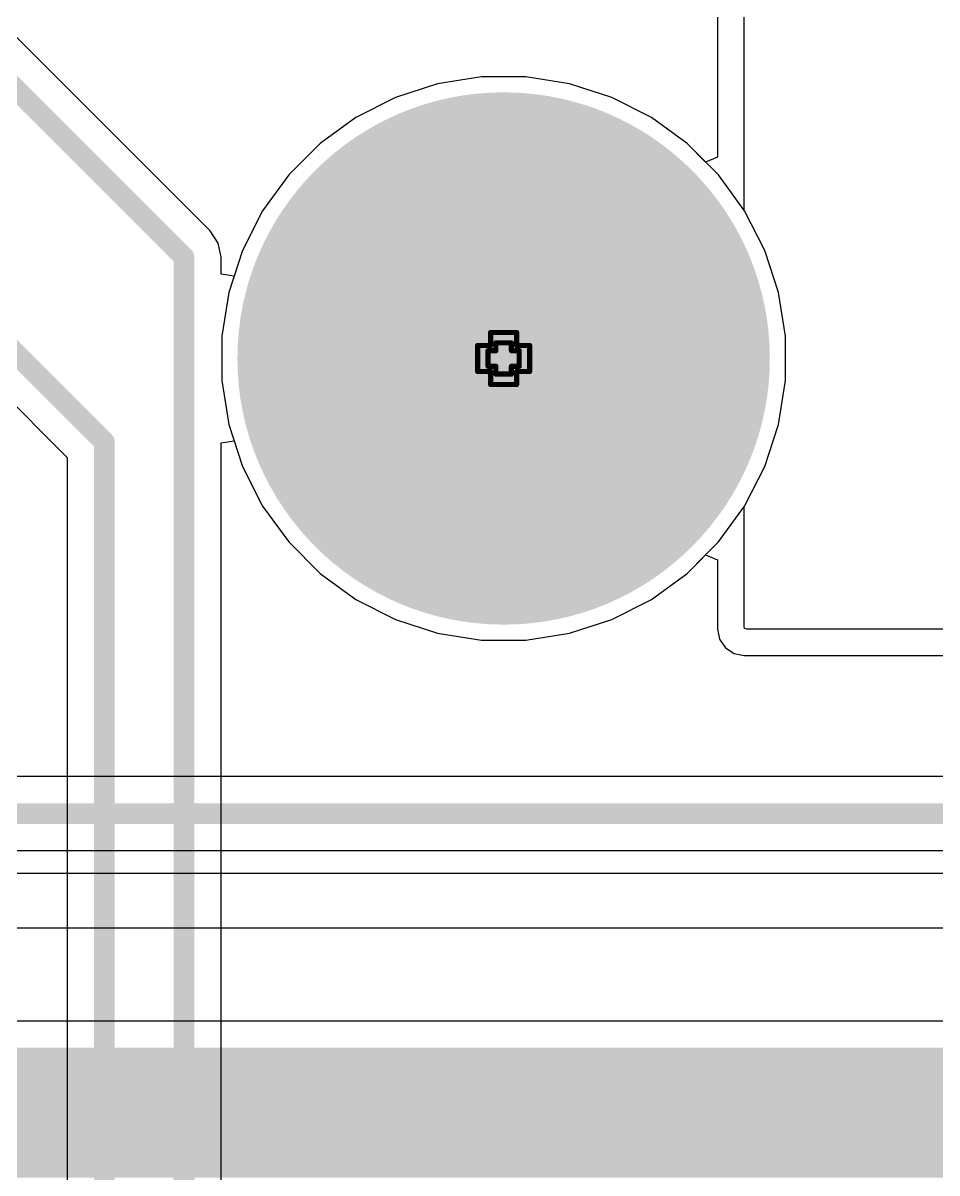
# Model space of a CAD drawing. Header units: inches. Extents: x 0 to 208, y 0 to 213.
# Drawn here: x 1.2417 to 1.5934, y 2.1997 to 2.6423 of the extents above; entities that cross this region are included whole.
import ezdxf

# ---------------------------------------------------------------- set-up
doc = ezdxf.new("R2010")
doc.units = ezdxf.units.IN
doc.header["$MEASUREMENT"] = 0
for name, color, linetype in [('Bottom Layer', 5, 'Continuous'), ('Bottom Solder', 6, 'Continuous'), ('Drill Drawing', 1, 'Continuous'), ('L2_GND1', 16, 'Continuous'), ('L3_SIG1', 76, 'Continuous'), ('L4_PWR', 90, 'Continuous'), ('L5_GND2', 156, 'Continuous'), ('L6_SIG2', 130, 'Continuous'), ('L7_GND3', 216, 'Continuous'), ('Multi-Layer', 9, 'Continuous'), ('Pad Holes', 156, 'Continuous'), ('Top Layer', 1, 'Continuous'), ('Top Solder', 216, 'Continuous')]:
    doc.layers.add(name, color=color, linetype=linetype)

# ---------------------------------------------------------------- blocks, each defined once
blk = doc.blocks.new('AS0B826_S78B_7H_8')
at = {"layer": 'Bottom Layer'}
h = blk.add_hatch(color=5, dxfattribs=at)
edge = h.paths.add_edge_path()
edge.add_arc((-1.48812, 0.38539), 0.09843, 0, 360)
at = {"layer": 'Bottom Solder'}
h = blk.add_hatch(color=6, dxfattribs=at)
edge = h.paths.add_edge_path()
edge.add_arc((-1.48812, 0.38539), 0.10243, 0, 360)
at = {"layer": 'L2_GND1'}
h = blk.add_hatch(color=16, dxfattribs=at)
edge = h.paths.add_edge_path()
edge.add_arc((-1.48812, 0.38539), 0.09843, 0, 360)
at = {"layer": 'L3_SIG1'}
h = blk.add_hatch(color=76, dxfattribs=at)
edge = h.paths.add_edge_path()
edge.add_arc((-1.48812, 0.38539), 0.09843, 0, 360)
at = {"layer": 'L4_PWR'}
h = blk.add_hatch(color=90, dxfattribs=at)
edge = h.paths.add_edge_path()
edge.add_arc((-1.48812, 0.38539), 0.09843, 0, 360)
at = {"layer": 'L5_GND2'}
h = blk.add_hatch(color=156, dxfattribs=at)
edge = h.paths.add_edge_path()
edge.add_arc((-1.48812, 0.38539), 0.09843, 0, 360)
at = {"layer": 'L6_SIG2'}
h = blk.add_hatch(color=130, dxfattribs=at)
edge = h.paths.add_edge_path()
edge.add_arc((-1.48812, 0.38539), 0.09843, 0, 360)
at = {"layer": 'L7_GND3'}
h = blk.add_hatch(color=216, dxfattribs=at)
edge = h.paths.add_edge_path()
edge.add_arc((-1.48812, 0.38539), 0.09843, 0, 360)
at = {"layer": 'Multi-Layer'}
h = blk.add_hatch(color=9, dxfattribs=at)
edge = h.paths.add_edge_path()
edge.add_arc((-1.48812, 0.38539), 0.09843, 0, 360)
at = {"layer": 'Pad Holes'}
h = blk.add_hatch(color=7, dxfattribs=at)
edge = h.paths.add_edge_path()
edge.add_arc((-1.48812, 0.38539), 0.06496, 0, 360)
at = {"layer": 'Top Layer'}
h = blk.add_hatch(color=1, dxfattribs=at)
edge = h.paths.add_edge_path()
edge.add_arc((-1.48812, 0.38539), 0.09843, 0, 360)
at = {"layer": 'Top Solder'}
h = blk.add_hatch(color=216, dxfattribs=at)
edge = h.paths.add_edge_path()
edge.add_arc((-1.48812, 0.38539), 0.10243, 0, 360)

msp = doc.modelspace()

# ---------------------------------------------------------------- linework, layer by layer
at = {"layer": 'Bottom Layer'}
for p, q in [((1.41809, 2.62158), (1.40123, 2.61891)), ((1.43515, 2.62158), (1.41809, 2.62158)), ((1.45201, 2.61891), (1.43515, 2.62158)), ((1.40123, 2.61891), (1.385, 2.61363)), ((1.46824, 2.61363), (1.45201, 2.61891)), ((1.385, 2.61363), (1.36979, 2.60588)), ((1.48345, 2.60588), (1.46824, 2.61363)), ((1.36979, 2.60588), (1.35599, 2.59585)), ((1.49726, 2.59585), (1.48345, 2.60588)), ((1.35599, 2.59585), (1.34392, 2.58378)), ((1.50932, 2.58378), (1.49726, 2.59585)), ((1.34392, 2.58378), (1.33389, 2.56998)), ((1.51935, 2.56998), (1.50932, 2.58378)), ((1.33389, 2.56998), (1.32614, 2.55477)), ((1.5271, 2.55477), (1.51935, 2.56998)), ((1.32614, 2.55477), (1.32087, 2.53854)), ((1.53238, 2.53854), (1.5271, 2.55477)), ((1.32087, 2.53854), (1.3182, 2.52168)), ((1.53505, 2.52168), (1.53238, 2.53854)), ((1.3182, 2.52168), (1.3182, 2.50462)), ((1.53505, 2.50462), (1.53505, 2.52168)), ((1.3182, 2.50462), (1.32087, 2.48776)), ((1.53238, 2.48776), (1.53505, 2.50462)), ((1.32087, 2.48776), (1.32614, 2.47153)), ((1.5271, 2.47153), (1.53238, 2.48776)), ((1.32614, 2.47153), (1.33389, 2.45632)), ((1.51935, 2.45632), (1.5271, 2.47153)), ((1.33389, 2.45632), (1.34392, 2.44252)), ((1.50932, 2.44252), (1.51935, 2.45632)), ((1.34392, 2.44252), (1.35599, 2.43045)), ((1.49726, 2.43045), (1.50932, 2.44252)), ((1.35599, 2.43045), (1.36979, 2.42042)), ((1.48345, 2.42042), (1.49726, 2.43045)), ((1.36979, 2.42042), (1.385, 2.41267)), ((1.46824, 2.41267), (1.48345, 2.42042)), ((1.385, 2.41267), (1.40123, 2.4074)), ((1.45201, 2.4074), (1.46824, 2.41267)), ((1.40123, 2.4074), (1.41809, 2.40473)), ((1.41809, 2.40473), (1.43515, 2.40473)), ((1.43515, 2.40473), (1.45201, 2.4074)), ((2.23249, 2.35227), (1.093, 2.35227)), ((1.09891, 2.32373), (2.27434, 2.32373)), ((2.23724, 2.25817), (0.5872, 2.25817))]:
    msp.add_line(p, q, dxfattribs=at)
for points in [[(1.093, 2.338, 0.008, 0.008, 0), (3.682, 2.338, 0.008, 0.008, 0)], [(0.53894, 2.22287, 0.05, 0.05, 0), (5.03359, 2.22287, 0.05, 0.05, 0)]]:
    msp.add_lwpolyline(points, format="xyseb", dxfattribs=at)
at = {"layer": 'Drill Drawing'}
for points in [[(1.42162, 2.51815, 0.002, 0.002, 0), (1.42162, 2.52315, 0.002, 0.002, 0)], [(1.42162, 2.52315, 0.002, 0.002, 0), (1.43162, 2.52315, 0.002, 0.002, 0)], [(1.43162, 2.51815, 0.002, 0.002, 0), (1.43162, 2.52315, 0.002, 0.002, 0)], [(1.41662, 2.50815, 0.002, 0.002, 0), (1.41662, 2.51815, 0.002, 0.002, 0)], [(1.41662, 2.51815, 0.002, 0.002, 0), (1.42162, 2.51815, 0.002, 0.002, 0)], [(1.42362, 2.51615, 0.002, 0.002, 0), (1.42362, 2.51915, 0.002, 0.002, 0)], [(1.42362, 2.51915, 0.002, 0.002, 0), (1.42962, 2.51915, 0.002, 0.002, 0)], [(1.42962, 2.51615, 0.002, 0.002, 0), (1.42962, 2.51915, 0.002, 0.002, 0)], [(1.43162, 2.51815, 0.002, 0.002, 0), (1.43662, 2.51815, 0.002, 0.002, 0)], [(1.43662, 2.50815, 0.002, 0.002, 0), (1.43662, 2.51815, 0.002, 0.002, 0)], [(1.42062, 2.51015, 0.002, 0.002, 0), (1.42062, 2.51615, 0.002, 0.002, 0)], [(1.42062, 2.51615, 0.002, 0.002, 0), (1.42362, 2.51615, 0.002, 0.002, 0)], [(1.42962, 2.51615, 0.002, 0.002, 0), (1.43262, 2.51615, 0.002, 0.002, 0)], [(1.43262, 2.51015, 0.002, 0.002, 0), (1.43262, 2.51615, 0.002, 0.002, 0)], [(1.42062, 2.51015, 0.002, 0.002, 0), (1.42362, 2.51015, 0.002, 0.002, 0)], [(1.42362, 2.50715, 0.002, 0.002, 0), (1.42362, 2.51015, 0.002, 0.002, 0)], [(1.42962, 2.51015, 0.002, 0.002, 0), (1.43262, 2.51015, 0.002, 0.002, 0)], [(1.42962, 2.50715, 0.002, 0.002, 0), (1.42962, 2.51015, 0.002, 0.002, 0)], [(1.41662, 2.50815, 0.002, 0.002, 0), (1.42162, 2.50815, 0.002, 0.002, 0)], [(1.42162, 2.50315, 0.002, 0.002, 0), (1.42162, 2.50815, 0.002, 0.002, 0)], [(1.42362, 2.50715, 0.002, 0.002, 0), (1.42962, 2.50715, 0.002, 0.002, 0)], [(1.43162, 2.50815, 0.002, 0.002, 0), (1.43662, 2.50815, 0.002, 0.002, 0)], [(1.43162, 2.50315, 0.002, 0.002, 0), (1.43162, 2.50815, 0.002, 0.002, 0)], [(1.42162, 2.50315, 0.002, 0.002, 0), (1.43162, 2.50315, 0.002, 0.002, 0)]]:
    msp.add_lwpolyline(points, format="xyseb", dxfattribs=at)
for points in [[(1.42112, 2.52315, 0.001, 0.001, 1), (1.42212, 2.52315, 0.001, 0.001, 1)], [(1.42112, 2.52315, 0.001, 0.001, 1), (1.42212, 2.52315, 0.001, 0.001, 1)], [(1.43112, 2.52315, 0.001, 0.001, 1), (1.43212, 2.52315, 0.001, 0.001, 1)], [(1.43112, 2.52315, 0.001, 0.001, 1), (1.43212, 2.52315, 0.001, 0.001, 1)], [(1.41612, 2.51815, 0.001, 0.001, 1), (1.41712, 2.51815, 0.001, 0.001, 1)], [(1.41612, 2.51815, 0.001, 0.001, 1), (1.41712, 2.51815, 0.001, 0.001, 1)], [(1.42112, 2.51815, 0.001, 0.001, 1), (1.42212, 2.51815, 0.001, 0.001, 1)], [(1.42112, 2.51815, 0.001, 0.001, 1), (1.42212, 2.51815, 0.001, 0.001, 1)], [(1.42312, 2.51915, 0.001, 0.001, 1), (1.42412, 2.51915, 0.001, 0.001, 1)], [(1.42312, 2.51915, 0.001, 0.001, 1), (1.42412, 2.51915, 0.001, 0.001, 1)], [(1.42912, 2.51915, 0.001, 0.001, 1), (1.43012, 2.51915, 0.001, 0.001, 1)], [(1.42912, 2.51915, 0.001, 0.001, 1), (1.43012, 2.51915, 0.001, 0.001, 1)], [(1.43112, 2.51815, 0.001, 0.001, 1), (1.43212, 2.51815, 0.001, 0.001, 1)], [(1.43112, 2.51815, 0.001, 0.001, 1), (1.43212, 2.51815, 0.001, 0.001, 1)], [(1.43612, 2.51815, 0.001, 0.001, 1), (1.43712, 2.51815, 0.001, 0.001, 1)], [(1.43612, 2.51815, 0.001, 0.001, 1), (1.43712, 2.51815, 0.001, 0.001, 1)], [(1.42012, 2.51615, 0.001, 0.001, 1), (1.42112, 2.51615, 0.001, 0.001, 1)], [(1.42012, 2.51615, 0.001, 0.001, 1), (1.42112, 2.51615, 0.001, 0.001, 1)], [(1.42312, 2.51615, 0.001, 0.001, 1), (1.42412, 2.51615, 0.001, 0.001, 1)], [(1.42312, 2.51615, 0.001, 0.001, 1), (1.42412, 2.51615, 0.001, 0.001, 1)], [(1.42912, 2.51615, 0.001, 0.001, 1), (1.43012, 2.51615, 0.001, 0.001, 1)], [(1.42912, 2.51615, 0.001, 0.001, 1), (1.43012, 2.51615, 0.001, 0.001, 1)], [(1.43212, 2.51615, 0.001, 0.001, 1), (1.43312, 2.51615, 0.001, 0.001, 1)], [(1.43212, 2.51615, 0.001, 0.001, 1), (1.43312, 2.51615, 0.001, 0.001, 1)], [(1.42012, 2.51015, 0.001, 0.001, 1), (1.42112, 2.51015, 0.001, 0.001, 1)], [(1.42012, 2.51015, 0.001, 0.001, 1), (1.42112, 2.51015, 0.001, 0.001, 1)], [(1.42312, 2.51015, 0.001, 0.001, 1), (1.42412, 2.51015, 0.001, 0.001, 1)], [(1.42312, 2.51015, 0.001, 0.001, 1), (1.42412, 2.51015, 0.001, 0.001, 1)], [(1.42912, 2.51015, 0.001, 0.001, 1), (1.43012, 2.51015, 0.001, 0.001, 1)], [(1.42912, 2.51015, 0.001, 0.001, 1), (1.43012, 2.51015, 0.001, 0.001, 1)], [(1.43212, 2.51015, 0.001, 0.001, 1), (1.43312, 2.51015, 0.001, 0.001, 1)], [(1.43212, 2.51015, 0.001, 0.001, 1), (1.43312, 2.51015, 0.001, 0.001, 1)], [(1.41612, 2.50815, 0.001, 0.001, 1), (1.41712, 2.50815, 0.001, 0.001, 1)], [(1.41612, 2.50815, 0.001, 0.001, 1), (1.41712, 2.50815, 0.001, 0.001, 1)], [(1.42112, 2.50815, 0.001, 0.001, 1), (1.42212, 2.50815, 0.001, 0.001, 1)], [(1.42112, 2.50815, 0.001, 0.001, 1), (1.42212, 2.50815, 0.001, 0.001, 1)], [(1.42312, 2.50715, 0.001, 0.001, 1), (1.42412, 2.50715, 0.001, 0.001, 1)], [(1.42312, 2.50715, 0.001, 0.001, 1), (1.42412, 2.50715, 0.001, 0.001, 1)], [(1.42912, 2.50715, 0.001, 0.001, 1), (1.43012, 2.50715, 0.001, 0.001, 1)], [(1.42912, 2.50715, 0.001, 0.001, 1), (1.43012, 2.50715, 0.001, 0.001, 1)], [(1.43112, 2.50815, 0.001, 0.001, 1), (1.43212, 2.50815, 0.001, 0.001, 1)], [(1.43112, 2.50815, 0.001, 0.001, 1), (1.43212, 2.50815, 0.001, 0.001, 1)], [(1.43612, 2.50815, 0.001, 0.001, 1), (1.43712, 2.50815, 0.001, 0.001, 1)], [(1.43612, 2.50815, 0.001, 0.001, 1), (1.43712, 2.50815, 0.001, 0.001, 1)], [(1.42112, 2.50315, 0.001, 0.001, 1), (1.42212, 2.50315, 0.001, 0.001, 1)], [(1.42112, 2.50315, 0.001, 0.001, 1), (1.42212, 2.50315, 0.001, 0.001, 1)], [(1.43112, 2.50315, 0.001, 0.001, 1), (1.43212, 2.50315, 0.001, 0.001, 1)], [(1.43112, 2.50315, 0.001, 0.001, 1), (1.43212, 2.50315, 0.001, 0.001, 1)]]:
    msp.add_lwpolyline(points, format="xyseb", close=True, dxfattribs=at)
at = {"layer": 'L2_GND1'}
for p, q in [((1.41809, 2.62158), (1.40123, 2.61891)), ((1.43515, 2.62158), (1.41809, 2.62158)), ((1.45201, 2.61891), (1.43515, 2.62158)), ((1.40123, 2.61891), (1.385, 2.61363)), ((1.46824, 2.61363), (1.45201, 2.61891)), ((1.385, 2.61363), (1.36979, 2.60588)), ((1.48345, 2.60588), (1.46824, 2.61363)), ((1.36979, 2.60588), (1.35599, 2.59585)), ((1.49726, 2.59585), (1.48345, 2.60588)), ((1.35599, 2.59585), (1.34392, 2.58378)), ((1.50932, 2.58378), (1.49726, 2.59585)), ((1.34392, 2.58378), (1.33389, 2.56998)), ((1.51935, 2.56998), (1.50932, 2.58378)), ((1.33389, 2.56998), (1.32614, 2.55477)), ((1.5271, 2.55477), (1.51935, 2.56998)), ((1.32614, 2.55477), (1.32087, 2.53854)), ((1.53238, 2.53854), (1.5271, 2.55477)), ((1.32087, 2.53854), (1.3182, 2.52168)), ((1.53505, 2.52168), (1.53238, 2.53854)), ((1.3182, 2.52168), (1.3182, 2.50462)), ((1.53505, 2.50462), (1.53505, 2.52168)), ((1.3182, 2.50462), (1.32087, 2.48776)), ((1.53238, 2.48776), (1.53505, 2.50462)), ((1.32087, 2.48776), (1.32614, 2.47153)), ((1.5271, 2.47153), (1.53238, 2.48776)), ((1.32614, 2.47153), (1.33389, 2.45632)), ((1.51935, 2.45632), (1.5271, 2.47153)), ((1.33389, 2.45632), (1.34392, 2.44252)), ((1.50932, 2.44252), (1.51935, 2.45632)), ((1.34392, 2.44252), (1.35599, 2.43045)), ((1.49726, 2.43045), (1.50932, 2.44252)), ((1.35599, 2.43045), (1.36979, 2.42042)), ((1.48345, 2.42042), (1.49726, 2.43045)), ((1.36979, 2.42042), (1.385, 2.41267)), ((1.46824, 2.41267), (1.48345, 2.42042)), ((1.385, 2.41267), (1.40123, 2.4074)), ((1.45201, 2.4074), (1.46824, 2.41267)), ((1.40123, 2.4074), (1.41809, 2.40473)), ((1.41809, 2.40473), (1.43515, 2.40473)), ((1.43515, 2.40473), (1.45201, 2.4074))]:
    msp.add_line(p, q, dxfattribs=at)
at = {"layer": 'L3_SIG1'}
for p, q in [((1.41809, 2.62158), (1.40123, 2.61891)), ((1.43515, 2.62158), (1.41809, 2.62158)), ((1.45201, 2.61891), (1.43515, 2.62158)), ((1.40123, 2.61891), (1.385, 2.61363)), ((1.46824, 2.61363), (1.45201, 2.61891)), ((1.385, 2.61363), (1.36979, 2.60588)), ((1.48345, 2.60588), (1.46824, 2.61363)), ((1.36979, 2.60588), (1.35599, 2.59585)), ((1.49726, 2.59585), (1.48345, 2.60588)), ((1.35599, 2.59585), (1.34392, 2.58378)), ((1.50932, 2.58378), (1.49726, 2.59585)), ((1.34392, 2.58378), (1.33389, 2.56998)), ((1.51935, 2.56998), (1.50932, 2.58378)), ((1.33389, 2.56998), (1.32614, 2.55477)), ((1.5271, 2.55477), (1.51935, 2.56998)), ((1.32614, 2.55477), (1.32087, 2.53854)), ((1.53238, 2.53854), (1.5271, 2.55477)), ((1.32087, 2.53854), (1.3182, 2.52168)), ((1.53505, 2.52168), (1.53238, 2.53854)), ((1.3182, 2.52168), (1.3182, 2.50462)), ((1.53505, 2.50462), (1.53505, 2.52168)), ((1.3182, 2.50462), (1.32087, 2.48776)), ((1.53238, 2.48776), (1.53505, 2.50462)), ((1.32087, 2.48776), (1.32614, 2.47153)), ((1.5271, 2.47153), (1.53238, 2.48776)), ((1.32614, 2.47153), (1.33389, 2.45632)), ((1.51935, 2.45632), (1.5271, 2.47153)), ((1.33389, 2.45632), (1.34392, 2.44252)), ((1.50932, 2.44252), (1.51935, 2.45632)), ((1.34392, 2.44252), (1.35599, 2.43045)), ((1.49726, 2.43045), (1.50932, 2.44252)), ((1.35599, 2.43045), (1.36979, 2.42042)), ((1.48345, 2.42042), (1.49726, 2.43045)), ((1.36979, 2.42042), (1.385, 2.41267)), ((1.46824, 2.41267), (1.48345, 2.42042)), ((1.385, 2.41267), (1.40123, 2.4074)), ((1.45201, 2.4074), (1.46824, 2.41267)), ((1.40123, 2.4074), (1.41809, 2.40473)), ((1.41809, 2.40473), (1.43515, 2.40473)), ((1.43515, 2.40473), (1.45201, 2.4074))]:
    msp.add_line(p, q, dxfattribs=at)
at = {"layer": 'L4_PWR'}
for p, q in [((1.51916, 2.57024), (1.51916, 2.72711)), ((1.50896, 2.71824), (1.50896, 2.59068)), ((1.41809, 2.62158), (1.40123, 2.61891)), ((1.43515, 2.62158), (1.41809, 2.62158)), ((1.45201, 2.61891), (1.43515, 2.62158)), ((1.40123, 2.61891), (1.385, 2.61363)), ((1.46824, 2.61363), (1.45201, 2.61891)), ((1.385, 2.61363), (1.36979, 2.60588)), ((1.48345, 2.60588), (1.46824, 2.61363)), ((1.36979, 2.60588), (1.35599, 2.59585)), ((1.49726, 2.59585), (1.48345, 2.60588)), ((1.35599, 2.59585), (1.34392, 2.58378)), ((1.50435, 2.58876), (1.49726, 2.59585)), ((1.50896, 2.59068), (1.50435, 2.58876)), ((1.34392, 2.58378), (1.33389, 2.56998)), ((1.33389, 2.56998), (1.32614, 2.55477)), ((1.51935, 2.56998), (1.51916, 2.57024)), ((1.5271, 2.55477), (1.51935, 2.56998)), ((1.32614, 2.55477), (1.32087, 2.53854)), ((1.53238, 2.53854), (1.5271, 2.55477)), ((1.32087, 2.53854), (1.3182, 2.52168)), ((1.53505, 2.52168), (1.53238, 2.53854)), ((1.3182, 2.52168), (1.3182, 2.50462)), ((1.53505, 2.50462), (1.53505, 2.52168)), ((1.3182, 2.50462), (1.32087, 2.48776)), ((1.53238, 2.48776), (1.53505, 2.50462)), ((1.32087, 2.48776), (1.32614, 2.47153)), ((1.5271, 2.47153), (1.53238, 2.48776)), ((1.32614, 2.47153), (1.33389, 2.45632)), ((1.51935, 2.45632), (1.5271, 2.47153)), ((1.33389, 2.45632), (1.34392, 2.44252)), ((1.51916, 2.45606), (1.51935, 2.45632)), ((1.51916, 2.41), (1.51916, 2.45606)), ((1.34392, 2.44252), (1.35599, 2.43045)), ((1.49726, 2.43045), (1.50435, 2.43754)), ((1.50435, 2.43754), (1.50896, 2.43562)), ((1.50896, 2.43562), (1.50896, 2.409)), ((1.35599, 2.43045), (1.36979, 2.42042)), ((1.48345, 2.42042), (1.49726, 2.43045)), ((1.36979, 2.42042), (1.385, 2.41267)), ((1.46824, 2.41267), (1.48345, 2.42042)), ((1.385, 2.41267), (1.40123, 2.4074)), ((1.45201, 2.4074), (1.46824, 2.41267)), ((1.50896, 2.409), (1.50974, 2.4051)), ((1.51933, 2.40917), (1.51916, 2.41)), ((1.52016, 2.409), (1.51933, 2.40917)), ((2.67157, 2.409), (1.52016, 2.409)), ((1.40123, 2.4074), (1.41809, 2.40473)), ((1.41809, 2.40473), (1.43515, 2.40473)), ((1.43515, 2.40473), (1.45201, 2.4074)), ((1.50974, 2.4051), (1.51195, 2.40179)), ((1.51195, 2.40179), (1.51526, 2.39958)), ((1.51526, 2.39958), (1.51916, 2.3988)), ((1.51916, 2.3988), (2.254, 2.3988)), ((2.254, 2.315), (1.07285, 2.315)), ((1.07671, 2.294), (2.23395, 2.294))]:
    msp.add_line(p, q, dxfattribs=at)
at = {"layer": 'L5_GND2'}
for p, q in [((1.41809, 2.62158), (1.40123, 2.61891)), ((1.43515, 2.62158), (1.41809, 2.62158)), ((1.45201, 2.61891), (1.43515, 2.62158)), ((1.40123, 2.61891), (1.385, 2.61363)), ((1.46824, 2.61363), (1.45201, 2.61891)), ((1.385, 2.61363), (1.36979, 2.60588)), ((1.48345, 2.60588), (1.46824, 2.61363)), ((1.36979, 2.60588), (1.35599, 2.59585)), ((1.49726, 2.59585), (1.48345, 2.60588)), ((1.35599, 2.59585), (1.34392, 2.58378)), ((1.50932, 2.58378), (1.49726, 2.59585)), ((1.34392, 2.58378), (1.33389, 2.56998)), ((1.51935, 2.56998), (1.50932, 2.58378)), ((1.33389, 2.56998), (1.32614, 2.55477)), ((1.5271, 2.55477), (1.51935, 2.56998)), ((1.32614, 2.55477), (1.32087, 2.53854)), ((1.53238, 2.53854), (1.5271, 2.55477)), ((1.32087, 2.53854), (1.3182, 2.52168)), ((1.53505, 2.52168), (1.53238, 2.53854)), ((1.3182, 2.52168), (1.3182, 2.50462)), ((1.53505, 2.50462), (1.53505, 2.52168)), ((1.3182, 2.50462), (1.32087, 2.48776)), ((1.53238, 2.48776), (1.53505, 2.50462)), ((1.32087, 2.48776), (1.32614, 2.47153)), ((1.5271, 2.47153), (1.53238, 2.48776)), ((1.32614, 2.47153), (1.33389, 2.45632)), ((1.51935, 2.45632), (1.5271, 2.47153)), ((1.33389, 2.45632), (1.34392, 2.44252)), ((1.50932, 2.44252), (1.51935, 2.45632)), ((1.34392, 2.44252), (1.35599, 2.43045)), ((1.49726, 2.43045), (1.50932, 2.44252)), ((1.35599, 2.43045), (1.36979, 2.42042)), ((1.48345, 2.42042), (1.49726, 2.43045)), ((1.36979, 2.42042), (1.385, 2.41267)), ((1.46824, 2.41267), (1.48345, 2.42042)), ((1.385, 2.41267), (1.40123, 2.4074)), ((1.45201, 2.4074), (1.46824, 2.41267)), ((1.40123, 2.4074), (1.41809, 2.40473)), ((1.41809, 2.40473), (1.43515, 2.40473)), ((1.43515, 2.40473), (1.45201, 2.4074))]:
    msp.add_line(p, q, dxfattribs=at)
at = {"layer": 'L6_SIG2'}
for p, q in [((1.31371, 2.56222), (1.19884, 2.67709)), ((1.41809, 2.62158), (1.40123, 2.61891)), ((1.43515, 2.62158), (1.41809, 2.62158)), ((1.45201, 2.61891), (1.43515, 2.62158)), ((1.40123, 2.61891), (1.385, 2.61363)), ((1.46824, 2.61363), (1.45201, 2.61891)), ((1.385, 2.61363), (1.36979, 2.60588)), ((1.48345, 2.60588), (1.46824, 2.61363)), ((1.36979, 2.60588), (1.35599, 2.59585)), ((1.49726, 2.59585), (1.48345, 2.60588)), ((1.35599, 2.59585), (1.34392, 2.58378)), ((1.50932, 2.58378), (1.49726, 2.59585)), ((1.34392, 2.58378), (1.33389, 2.56998)), ((1.51935, 2.56998), (1.50932, 2.58378)), ((1.33389, 2.56998), (1.32614, 2.55477)), ((1.5271, 2.55477), (1.51935, 2.56998)), ((1.31372, 2.56222), (1.31371, 2.56222)), ((1.31681, 2.55759), (1.31372, 2.56222)), ((1.3179, 2.55213), (1.31681, 2.55759)), ((1.32614, 2.55477), (1.3229, 2.54479)), ((1.53238, 2.53854), (1.5271, 2.55477)), ((1.3179, 2.54558), (1.3179, 2.55213)), ((1.3179, 2.55213), (1.3179, 2.55213)), ((1.3229, 2.54479), (1.3179, 2.54558)), ((1.18909, 2.54473), (1.25873, 2.47509)), ((1.53505, 2.52168), (1.53238, 2.53854)), ((1.53505, 2.50462), (1.53505, 2.52168)), ((1.53238, 2.48776), (1.53505, 2.50462)), ((1.5271, 2.47153), (1.53238, 2.48776)), ((1.3179, 2.48072), (1.3229, 2.48151)), ((1.3179, 1.84438), (1.3179, 2.48072)), ((1.3229, 2.48151), (1.32614, 2.47153)), ((1.25873, 2.47509), (1.25873, 1.84438)), ((1.32614, 2.47153), (1.33389, 2.45632)), ((1.51935, 2.45632), (1.5271, 2.47153)), ((1.33389, 2.45632), (1.34392, 2.44252)), ((1.50932, 2.44252), (1.51935, 2.45632)), ((1.34392, 2.44252), (1.35599, 2.43045)), ((1.49726, 2.43045), (1.50932, 2.44252)), ((1.35599, 2.43045), (1.36979, 2.42042)), ((1.48345, 2.42042), (1.49726, 2.43045)), ((1.36979, 2.42042), (1.385, 2.41267)), ((1.46824, 2.41267), (1.48345, 2.42042)), ((1.385, 2.41267), (1.40123, 2.4074)), ((1.45201, 2.4074), (1.46824, 2.41267)), ((1.40123, 2.4074), (1.41809, 2.40473)), ((1.41809, 2.40473), (1.43515, 2.40473)), ((1.43515, 2.40473), (1.45201, 2.4074))]:
    msp.add_line(p, q, dxfattribs=at)
for points in [[(1.18875, 2.667, 0.008, 0.008, 0), (1.30362, 2.55213, 0.008, 0.008, 0)], [(1.195, 2.559, 0.008, 0.008, 0), (1.273, 2.481, 0.008, 0.008, 0)], [(1.30362, 1.82781, 0.008, 0.008, 0), (1.30362, 2.55213, 0.008, 0.008, 0)], [(1.273, 1.82781, 0.008, 0.008, 0), (1.273, 2.481, 0.008, 0.008, 0)]]:
    msp.add_lwpolyline(points, format="xyseb", dxfattribs=at)
for points in [[(1.30162, 2.55213, 0.004, 0.004, 1), (1.30562, 2.55213, 0.004, 0.004, 1)], [(1.30162, 2.55213, 0.004, 0.004, 1), (1.30562, 2.55213, 0.004, 0.004, 1)], [(1.271, 2.481, 0.004, 0.004, 1), (1.275, 2.481, 0.004, 0.004, 1)], [(1.271, 2.481, 0.004, 0.004, 1), (1.275, 2.481, 0.004, 0.004, 1)]]:
    msp.add_lwpolyline(points, format="xyseb", close=True, dxfattribs=at)
at = {"layer": 'L7_GND3'}
for p, q in [((1.41809, 2.62158), (1.40123, 2.61891)), ((1.43515, 2.62158), (1.41809, 2.62158)), ((1.45201, 2.61891), (1.43515, 2.62158)), ((1.40123, 2.61891), (1.385, 2.61363)), ((1.46824, 2.61363), (1.45201, 2.61891)), ((1.385, 2.61363), (1.36979, 2.60588)), ((1.48345, 2.60588), (1.46824, 2.61363)), ((1.36979, 2.60588), (1.35599, 2.59585)), ((1.49726, 2.59585), (1.48345, 2.60588)), ((1.35599, 2.59585), (1.34392, 2.58378)), ((1.50932, 2.58378), (1.49726, 2.59585)), ((1.34392, 2.58378), (1.33389, 2.56998)), ((1.51935, 2.56998), (1.50932, 2.58378)), ((1.33389, 2.56998), (1.32614, 2.55477)), ((1.5271, 2.55477), (1.51935, 2.56998)), ((1.32614, 2.55477), (1.32087, 2.53854)), ((1.53238, 2.53854), (1.5271, 2.55477)), ((1.32087, 2.53854), (1.3182, 2.52168)), ((1.53505, 2.52168), (1.53238, 2.53854)), ((1.3182, 2.52168), (1.3182, 2.50462)), ((1.53505, 2.50462), (1.53505, 2.52168)), ((1.3182, 2.50462), (1.32087, 2.48776)), ((1.53238, 2.48776), (1.53505, 2.50462)), ((1.32087, 2.48776), (1.32614, 2.47153)), ((1.5271, 2.47153), (1.53238, 2.48776)), ((1.32614, 2.47153), (1.33389, 2.45632)), ((1.51935, 2.45632), (1.5271, 2.47153)), ((1.33389, 2.45632), (1.34392, 2.44252)), ((1.50932, 2.44252), (1.51935, 2.45632)), ((1.34392, 2.44252), (1.35599, 2.43045)), ((1.49726, 2.43045), (1.50932, 2.44252)), ((1.35599, 2.43045), (1.36979, 2.42042)), ((1.48345, 2.42042), (1.49726, 2.43045)), ((1.36979, 2.42042), (1.385, 2.41267)), ((1.46824, 2.41267), (1.48345, 2.42042)), ((1.385, 2.41267), (1.40123, 2.4074)), ((1.45201, 2.4074), (1.46824, 2.41267)), ((1.40123, 2.4074), (1.41809, 2.40473)), ((1.41809, 2.40473), (1.43515, 2.40473)), ((1.43515, 2.40473), (1.45201, 2.4074))]:
    msp.add_line(p, q, dxfattribs=at)
at = {"layer": 'Top Layer'}
for p, q in [((1.41809, 2.62158), (1.40123, 2.61891)), ((1.43515, 2.62158), (1.41809, 2.62158)), ((1.45201, 2.61891), (1.43515, 2.62158)), ((1.40123, 2.61891), (1.385, 2.61363)), ((1.46824, 2.61363), (1.45201, 2.61891)), ((1.385, 2.61363), (1.36979, 2.60588)), ((1.48345, 2.60588), (1.46824, 2.61363)), ((1.36979, 2.60588), (1.35599, 2.59585)), ((1.49726, 2.59585), (1.48345, 2.60588)), ((1.35599, 2.59585), (1.34392, 2.58378)), ((1.50932, 2.58378), (1.49726, 2.59585)), ((1.34392, 2.58378), (1.33389, 2.56998)), ((1.51935, 2.56998), (1.50932, 2.58378)), ((1.33389, 2.56998), (1.32614, 2.55477)), ((1.5271, 2.55477), (1.51935, 2.56998)), ((1.32614, 2.55477), (1.32087, 2.53854)), ((1.53238, 2.53854), (1.5271, 2.55477)), ((1.32087, 2.53854), (1.3182, 2.52168)), ((1.53505, 2.52168), (1.53238, 2.53854)), ((1.3182, 2.52168), (1.3182, 2.50462)), ((1.53505, 2.50462), (1.53505, 2.52168)), ((1.3182, 2.50462), (1.32087, 2.48776)), ((1.53238, 2.48776), (1.53505, 2.50462)), ((1.32087, 2.48776), (1.32614, 2.47153)), ((1.5271, 2.47153), (1.53238, 2.48776)), ((1.32614, 2.47153), (1.33389, 2.45632)), ((1.51935, 2.45632), (1.5271, 2.47153)), ((1.33389, 2.45632), (1.34392, 2.44252)), ((1.50932, 2.44252), (1.51935, 2.45632)), ((1.34392, 2.44252), (1.35599, 2.43045)), ((1.49726, 2.43045), (1.50932, 2.44252)), ((1.35599, 2.43045), (1.36979, 2.42042)), ((1.48345, 2.42042), (1.49726, 2.43045)), ((1.36979, 2.42042), (1.385, 2.41267)), ((1.46824, 2.41267), (1.48345, 2.42042)), ((1.385, 2.41267), (1.40123, 2.4074)), ((1.45201, 2.4074), (1.46824, 2.41267)), ((1.40123, 2.4074), (1.41809, 2.40473)), ((1.41809, 2.40473), (1.43515, 2.40473)), ((1.43515, 2.40473), (1.45201, 2.4074))]:
    msp.add_line(p, q, dxfattribs=at)

# ---------------------------------------------------------------- block references
msp.add_blockref('AS0B826_S78B_7H_8', (2.91474, 2.12776))

doc.saveas('drawing.dxf')
